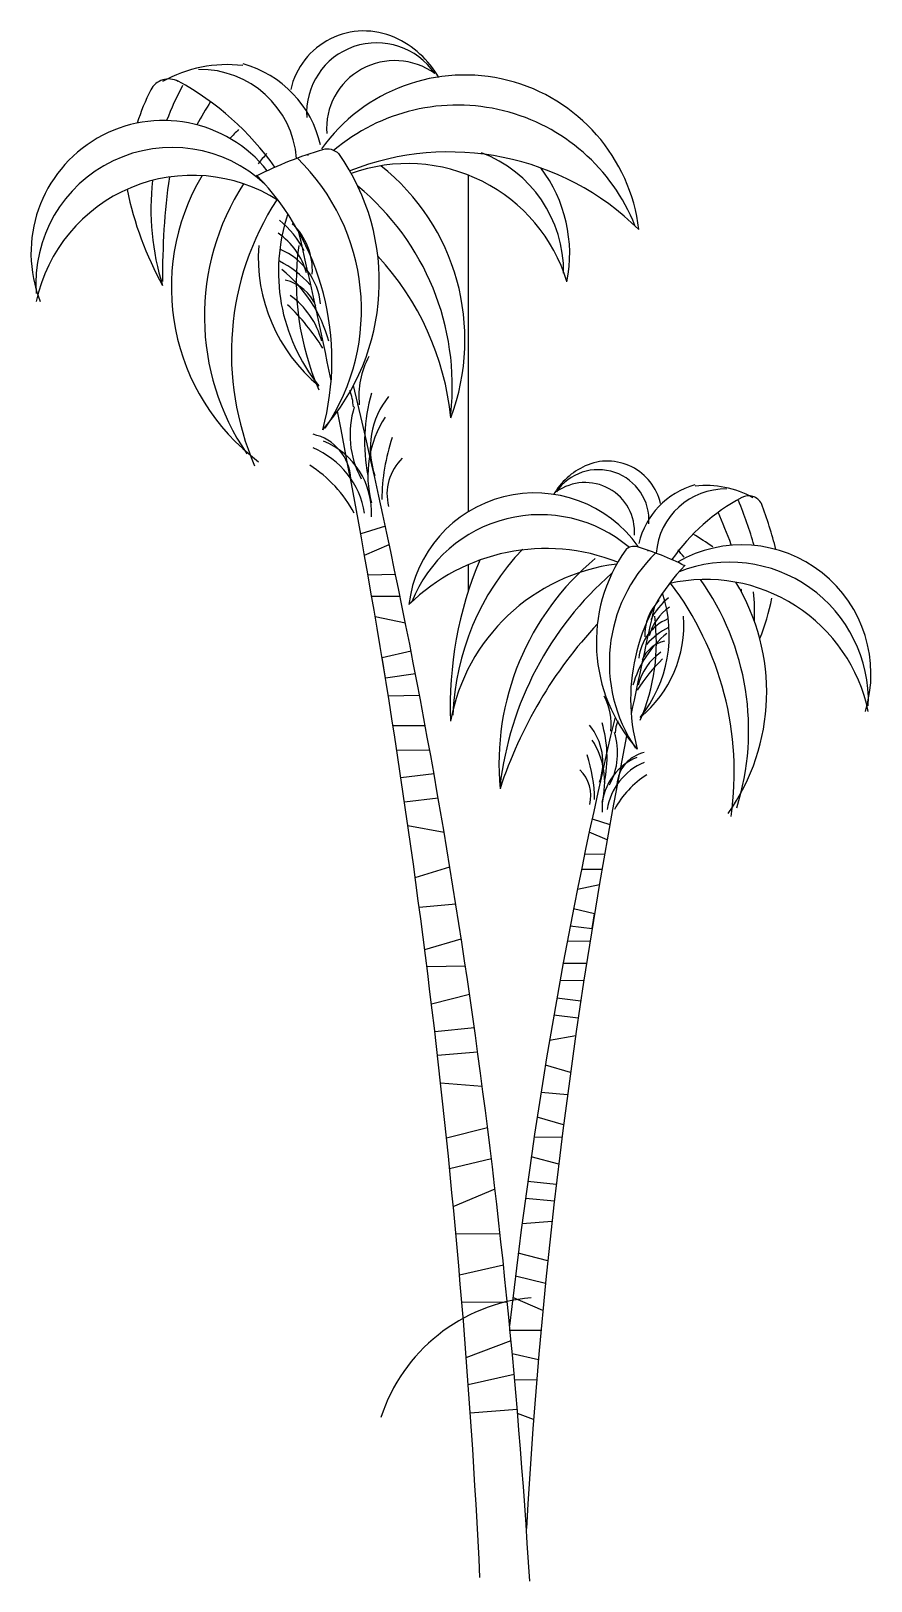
# Model space of a CAD drawing. Extents: x 130.87 to 132.45, y 388.9 to 391.81.
import ezdxf

# ---------------------------------------------------------------- set-up
doc = ezdxf.new("R2010")
doc.units = 0
doc.header["$LTSCALE"] = 0.01
doc.header["$MEASUREMENT"] = 0
doc.layers.get('0').update_dxf_attribs({"linetype": 'CONTINUOUS'})

msp = doc.modelspace()

# ---------------------------------------------------------------- linework, layer by layer
for p, q in [((131.6912, 391.5441), (131.6912, 390.9114)), ((131.536, 390.8844), (131.4897, 390.87)), ((131.4968, 390.8304), (131.5434, 390.8499)), ((131.6912, 390.8122), (131.6912, 390.7614)), ((131.5551, 390.7941), (131.5034, 390.7928)), ((131.5103, 390.7532), (131.5635, 390.7533)), ((131.5738, 390.7024), (131.517, 390.7144)), ((131.5297, 390.6381), (131.5841, 390.6505)), ((131.536, 390.5995), (131.5297, 390.6381)), ((131.5925, 390.6071), (131.536, 390.5995)), ((131.5414, 390.566), (131.6001, 390.5672)), ((131.6108, 390.51), (131.5504, 390.5095)), ((131.5573, 390.4645), (131.6192, 390.4641)), ((131.6273, 390.4193), (131.5652, 390.4121)), ((131.5719, 390.367), (131.6352, 390.3744)), ((131.924, 390.3348), (131.9574, 390.3244)), ((131.6463, 390.3096), (131.5784, 390.3219)), ((131.9523, 390.2958), (131.9186, 390.3099)), ((131.9102, 390.2695), (131.9475, 390.2686)), ((131.592, 390.2252), (131.6571, 390.2447)), ((131.9425, 390.24), (131.9041, 390.2401)), ((131.8967, 390.2033), (131.9377, 390.212)), ((131.6684, 390.1747), (131.5996, 390.1683)), ((131.9285, 390.1568), (131.8892, 390.1658)), ((131.8831, 390.1344), (131.9239, 390.129)), ((131.9239, 390.129), (131.9285, 390.1568)), ((131.6099, 390.0897), (131.6785, 390.1097)), ((131.92, 390.1048), (131.8776, 390.1056)), ((131.6863, 390.0582), (131.614, 390.0571)), ((131.8699, 390.0643), (131.9136, 390.064)), ((131.9086, 390.0314), (131.8638, 390.0311)), ((131.6226, 389.9874), (131.6939, 390.006)), ((131.858, 389.9988), (131.9028, 389.9936)), ((131.898, 389.961), (131.8523, 389.9664)), ((131.703, 389.9428), (131.6288, 389.9349)), ((131.8443, 389.9195), (131.8933, 389.9284)), ((131.6339, 389.8912), (131.7092, 389.8977)), ((131.8835, 389.8585), (131.8365, 389.8726)), ((131.7179, 389.8325), (131.6397, 389.839)), ((131.8283, 389.822), (131.878, 389.8174)), ((131.6507, 389.7361), (131.7278, 389.7556)), ((131.8706, 389.7607), (131.821, 389.7751)), ((131.8154, 389.7379), (131.8676, 389.7371)), ((131.7351, 389.6969), (131.6566, 389.678)), ((131.8614, 389.6868), (131.8099, 389.7002)), ((131.6635, 389.6073), (131.7418, 389.6405)), ((131.8033, 389.6545), (131.8569, 389.6489)), ((131.8533, 389.6172), (131.7988, 389.6219)), ((131.7925, 389.5749), (131.849, 389.5795)), ((131.7514, 389.5561), (131.6684, 389.5554)), ((131.6752, 389.4786), (131.7577, 389.4974)), ((131.8411, 389.5052), (131.7854, 389.5193)), ((131.7801, 389.4769), (131.8368, 389.4632)), ((131.8318, 389.4121), (131.7753, 389.4361)), ((131.7649, 389.4273), (131.6796, 389.427)), ((131.7684, 389.3752), (131.8283, 389.3747)), ((131.6878, 389.3237), (131.7719, 389.3556)), ((131.8234, 389.3192), (131.7743, 389.3304)), ((131.7778, 389.2916), (131.6917, 389.2721)), ((131.7787, 389.2821), (131.8202, 389.2819)), ((131.6954, 389.2198), (131.7835, 389.2267)), ((131.8143, 389.2073), (131.7842, 389.2187))]:
    msp.add_line(p, q)
for centre, radius, start, end in [((131.496, 391.6732), 0.1413, 65.9344, 167.1957), ((131.5198, 391.6605), 0.1317, 34.1808, 183.76), ((131.4807, 391.639), 0.1787, 29.5183, 65.9344), ((131.2395, 391.5018), 0.2495, 83.4198, 119.2001), ((131.1891, 391.5615), 0.1806, 4.3307, 91.157), ((131.2139, 391.5543), 0.2057, 12.9509, 74.5137), ((131.6849, 391.4024), 0.3294, 6.8194, 144.6697), ((131.5536, 391.6308), 0.1281, 54.0715, 184.0377), ((131.4597, 391.5181), 0.4087, 152.9613, 162.4624), ((131.1291, 391.6868), 0.0376, 61.596, 152.9613), ((131.5769, 391.4801), 0.4811, 151.1853, 159.8093), ((130.8948, 391.2535), 0.5303, 35.1154, 61.596), ((132.044, 391.1548), 0.9884, 147.7662, 150.715), ((131.6711, 391.3166), 0.3587, 21.6617, 130.3626), ((131.1194, 391.3976), 0.2487, 38.3816, 201.5324), ((131.5439, 391.3334), 0.4097, 133.7601, 137.0343), ((131.1354, 391.3401), 0.2556, 46.9218, 184.2063), ((131.6266, 390.8889), 0.7329, 106.5343, 116.9104), ((131.4268, 391.5616), 0.0311, 43.9783, 106.5343), ((131.6557, 391.0792), 0.5081, 45.4793, 111.5429), ((131.6312, 391.362), 0.2395, 359.5197, 69.1985), ((131.6547, 391.2785), 0.4584, 138.1587, 141.3051), ((131.094, 391.2907), 0.3971, 326.0024, 45.9264), ((131.2518, 391.6086), 0.1419, 348.5192, 349.6053), ((131.1076, 391.3439), 0.417, 318.1694, 35.195), ((131.5776, 391.2527), 0.3127, 16.9314, 109.7678), ((131.2683, 391.2347), 0.4171, 339.4597, 51.5705), ((131.6151, 391.3961), 0.2669, 348.6876, 37.1487), ((131.1736, 391.2438), 0.2996, 57.4067, 167.9556), ((131.5769, 391.4801), 0.4811, 173.5755, 197.3935), ((132.4056, 391.3592), 1.2879, 171.9152, 180.684), ((131.5439, 391.3334), 0.4097, 149.2579, 233.1347), ((130.9375, 391.1959), 0.4982, 344.853, 44.2953), ((131.2948, 391.5424), 0, 180, 233.8207), ((131.6801, 391.647), 0.6424, 191.6893, 208.9222), ((131.6547, 391.2785), 0.4584, 147.0878, 214.2132), ((131.1752, 391.1474), 0.4864, 353.9102, 50.5488), ((131.7781, 391.2091), 0.5312, 147.1358, 203.4037), ((131.6777, 391.3631), 0.3425, 161.6025, 218.8153), ((131.2342, 391.3284), 0.1663, 26.2133, 51.825), ((131.2776, 391.3646), 0.1214, 356.7644, 46.4259), ((131.6098, 391.3893), 0.3124, 175.9433, 230.4539), ((131.2578, 391.3239), 0.1351, 15.5284, 55.1635), ((131.879, 391.3438), 0.5102, 172.3831, 203.4313), ((116.6576, 388.0922), 15.0914, 11.72211, 12.80271), ((131.2902, 391.2894), 0.1248, 5.9919, 66.8522), ((131.1365, 391.035), 0.5251, 5.829, 42.7673), ((131.2486, 391.2071), 0.1961, 41.8926, 63.2233), ((131.1766, 391.1623), 0.2626, 15.3832, 51.0865), ((131.3303, 391.2673), 0.0812, 22.3062, 77.3091), ((131.0541, 390.991), 0.4299, 32.0018, 46.046), ((131.2684, 391.1928), 0.1533, 14.7948, 54.6862), ((131.6419, 391.1294), 0.1557, 151.6494, 186.1319), ((131.3784, 391.1039), 0.0976, 2.6852, 21.3375), ((118.6255, 388.1097), 13.2053, 3.44774, 13.30597), ((131.8254, 391.0435), 0.3285, 163.9258, 191.2009), ((131.6617, 391.0311), 0.1541, 140.9197, 199.4561), ((116.5769, 388.173), 15.1546, 2.78914, 11.13741), ((131.6445, 391.0564), 0.1749, 162.559, 208.2821), ((131.0303, 391.29), 0.449, 330.4624, 330.4685), ((131.7046, 390.9799), 0.2015, 147.0741, 194.8004), ((131.3809, 390.9686), 0.0906, 3.0669, 77.6878), ((131.3655, 390.9103), 0.1445, 356.8743, 68.0159), ((131.9162, 390.9297), 0.387, 161.7549, 179.268), ((131.3387, 390.8833), 0.1604, 9.1941, 67.4455), ((131.6306, 390.9454), 0.0916, 133.3025, 194.9176), ((131.9528, 390.9047), 0.1021, 12.8043, 114.0656), ((131.2623, 390.7933), 0.2444, 28.2549, 57.4059), ((131.9639, 390.8799), 0.1291, 114.0656, 150.4817), ((131.9357, 390.8955), 0.0952, 356.24, 145.8192), ((131.8164, 390.709), 0.238, 35.3303, 173.1806), ((131.9112, 390.8741), 0.0925, 355.9623, 125.9285), ((132.1567, 390.8188), 0.1486, 105.4863, 167.0491), ((132.1746, 390.824), 0.1305, 88.843, 175.6693), ((132.1382, 390.7808), 0.1802, 60.7999, 96.5802), ((132.3872, 390.6014), 0.3831, 118.404, 144.8846), ((131.4101, 390.6106), 0.8521, 16.2069, 22.2135), ((132.2179, 390.9145), 0.0271, 27.0387, 118.404), ((131.5285, 390.6555), 0.7634, 14.0605, 20.8251), ((131.8264, 390.647), 0.2592, 49.6374, 158.3383), ((130.0408, 390.0307), 2.2956, 20.9038, 22.5484), ((131.7873, 390.3287), 0.6318, 54.9078, 58.9002), ((131.8375, 390.4755), 0.3671, 68.4571, 134.5207), ((132.1387, 390.5133), 0.4762, 136.4137, 177.9952), ((132.2334, 390.6668), 0.3013, 144.805, 221.8306), ((132.2433, 390.6283), 0.2869, 134.0736, 213.9976), ((132.0028, 390.8241), 0.0225, 73.4657, 136.0217), ((131.8585, 390.338), 0.5295, 63.0896, 73.4657), ((132.1293, 390.858), 0.1025, 190.3947, 191.4808), ((132.2052, 390.6071), 0.2424, 343.0932, 119.9639), ((131.8382, 390.6195), 0.3312, 38.6949, 41.8413), ((132.3629, 390.547), 0.7051, 157.1374, 182.3406), ((132.0162, 390.4526), 0.3638, 97.2452, 169.6156), ((132.252, 390.4376), 0.5029, 129.8056, 185.247), ((132.3563, 390.5599), 0.3599, 135.7047, 195.147), ((132.1823, 390.5564), 0.2605, 358.0359, 111.3944), ((132.0982, 390.8102), 0, 306.1793, 0), ((132.3728, 390.3247), 0.6258, 131.1157, 173.3659), ((132.1379, 390.4734), 0.3111, 11.7161, 102.768), ((131.6036, 390.4228), 0.5872, 351.8583, 37.1869), ((131.7307, 390.5015), 0.4873, 342.6178, 35.4866), ((131.8566, 390.5731), 0.3952, 324.7564, 31.4775), ((131.8216, 390.6807), 0.2474, 321.1847, 18.3975), ((132.1106, 390.6817), 0.0877, 133.5741, 183.2356), ((132.142, 390.6556), 0.1202, 128.175, 153.7867), ((131.2828, 390.6353), 0.9305, 7.6945, 8.0848), ((131.8816, 390.7227), 0.3476, 357.2945, 6.4245), ((131.807, 390.8433), 0.4641, 338.5324, 348.3107), ((142.6731, 388.3176), 10.903, 167.19729, 168.27789), ((131.8707, 390.6996), 0.2257, 309.5461, 4.0567), ((131.6762, 390.6667), 0.3686, 336.5687, 7.6169), ((132.125, 390.6523), 0.0976, 124.8365, 164.4716), ((132.5465, 390.1307), 0.8369, 137.0282, 161.8375), ((132.1015, 390.6274), 0.0902, 113.1478, 174.0081), ((132.1316, 390.5679), 0.1416, 116.7767, 138.1074), ((132.1836, 390.5356), 0.1897, 128.9135, 164.6168), ((132.0726, 390.6114), 0.0587, 102.6909, 157.6938), ((132.2721, 390.4118), 0.3106, 133.954, 147.9982), ((132.1173, 390.5576), 0.1107, 125.3138, 165.2052), ((131.8475, 390.5118), 0.1125, 353.8681, 28.3506), ((141.2514, 388.3302), 9.5404, 166.69403, 173.6637), ((131.8331, 390.4408), 0.1113, 340.5439, 39.0803), ((131.7148, 390.4498), 0.2373, 348.7991, 16.0742), ((132.0378, 390.4934), 0.0705, 158.6625, 177.3148), ((142.7314, 388.3759), 10.9487, 168.86259, 176.72057), ((131.8021, 390.4038), 0.1456, 345.1996, 32.9259), ((131.8456, 390.4591), 0.1264, 331.7179, 17.441), ((131.6492, 390.3675), 0.2796, 0.732, 18.2451), ((132.036, 390.3957), 0.0654, 102.3122, 176.9331), ((132.2893, 390.6278), 0.3244, 209.5315, 209.5376), ((131.8556, 390.3789), 0.0662, 345.0824, 46.6975), ((132.0471, 390.3535), 0.1044, 111.9841, 183.1257), ((132.0665, 390.334), 0.1159, 112.5545, 170.8059), ((132.1217, 390.269), 0.1766, 122.5941, 151.7451), ((131.8383, 389.1102), 0.3267, 95.0361, 162.0233), ((131.5376, 389.2061), 0, 306.1793, 0)]:
    msp.add_arc(centre, radius, start, end)

doc.saveas('drawing.dxf')
